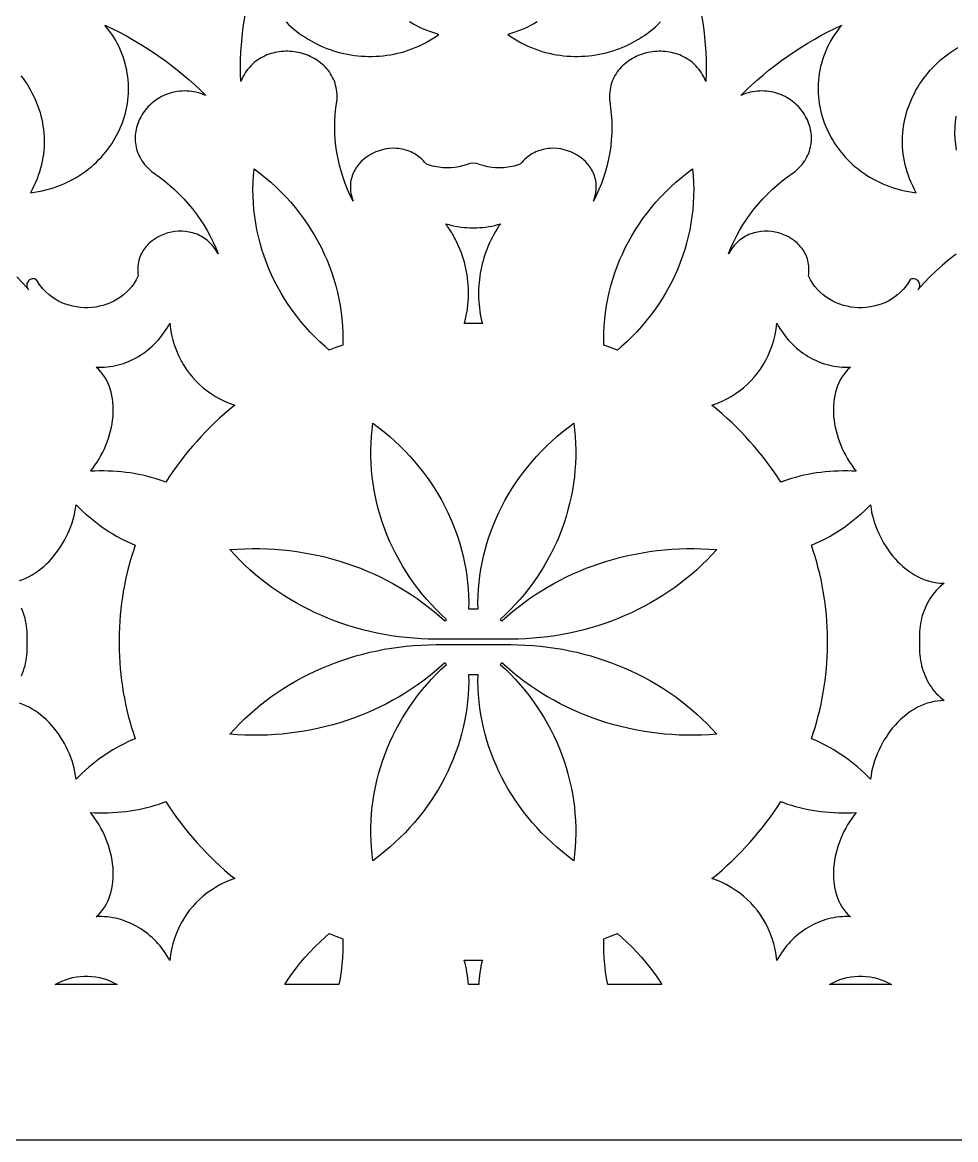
# Model space of a CAD drawing. Extents: x 2430 to 3430, y -1053 to 947.
# Drawn here: x 2784.1 to 3085.1, y -1052.5 to -692.3 of the extents above; entities that cross this region are included whole.
import ezdxf

# ---------------------------------------------------------------- set-up
doc = ezdxf.new("R2010")
doc.units = 0
doc.layers.add('LAYER_1', color=18, linetype='CONTINUOUS')

msp = doc.modelspace()

# ---------------------------------------------------------------- linework, layer by layer
at = {"layer": 'LAYER_1'}
for points in [[(2429.56, -1052.54), (3429.56, -1052.54), (3429.56, 947.46), (2429.56, 947.46)], [(2860.71, -740.92), (2862.51, -742.38), (2864.26, -743.88), (2865.95, -745.43), (2867.58, -747.02), (2869.15, -748.65), (2870.66, -750.33), (2872.12, -752.04), (2873.51, -753.79), (2874.84, -755.58), (2876.11, -757.4), (2877.31, -759.26), (2878.45, -761.15), (2879.53, -763.07), (2880.54, -765.02), (2881.49, -767), (2882.37, -769), (2883.18, -771.03), (2883.92, -773.08), (2884.6, -775.15), (2885.21, -777.25), (2885.75, -779.36), (2886.22, -781.49), (2886.61, -783.64), (2886.94, -785.8), (2887.19, -787.97), (2887.37, -790.15), (2887.47, -792.35), (2887.51, -794.55), (2887.47, -796.36), (2885.26, -797.15), (2883.08, -797.99), (2881.73, -796.84), (2880.04, -795.29), (2878.41, -793.7), (2876.84, -792.06), (2875.33, -790.39), (2873.87, -788.68), (2872.48, -786.92), (2871.15, -785.14), (2869.88, -783.31), (2868.68, -781.45), (2867.54, -779.57), (2866.46, -777.65), (2865.45, -775.7), (2864.5, -773.72), (2863.62, -771.72), (2862.81, -769.69), (2862.06, -767.64), (2861.39, -765.56), (2860.78, -763.47), (2860.24, -761.36), (2859.77, -759.23), (2859.38, -757.08), (2859.05, -754.92), (2858.8, -752.75), (2858.62, -750.56), (2858.52, -748.37), (2858.48, -746.16), (2858.53, -743.95), (2858.65, -741.74), (2858.85, -739.52)], [(3000.47, -741.74), (3000.59, -743.95), (3000.63, -746.16), (3000.6, -748.37), (3000.5, -750.56), (3000.32, -752.75), (3000.07, -754.92), (2999.74, -757.08), (2999.34, -759.23), (2998.88, -761.36), (2998.34, -763.47), (2997.73, -765.56), (2997.05, -767.64), (2996.31, -769.69), (2995.49, -771.72), (2994.61, -773.72), (2993.67, -775.7), (2992.66, -777.65), (2991.58, -779.57), (2990.44, -781.45), (2989.23, -783.31), (2987.97, -785.14), (2986.64, -786.92), (2985.24, -788.68), (2983.79, -790.39), (2982.28, -792.06), (2980.71, -793.7), (2979.07, -795.29), (2977.38, -796.84), (2976.03, -797.99), (2973.85, -797.15), (2971.65, -796.36), (2971.61, -794.55), (2971.64, -792.35), (2971.75, -790.15), (2971.93, -787.97), (2972.18, -785.8), (2972.51, -783.64), (2972.9, -781.49), (2973.37, -779.36), (2973.91, -777.25), (2974.52, -775.15), (2975.19, -773.08), (2975.94, -771.03), (2976.75, -769), (2977.63, -767), (2978.58, -765.02), (2979.59, -763.07), (2980.67, -761.15), (2981.81, -759.26), (2983.01, -757.4), (2984.28, -755.58), (2985.61, -753.79), (2987, -752.04), (2988.46, -750.33), (2989.97, -748.65), (2991.54, -747.02), (2993.17, -745.43), (2994.86, -743.88), (2996.61, -742.38), (2998.41, -740.92), (3000.27, -739.52)], [(2937.84, -757.96), (2937.27, -758.84), (2936.73, -759.74), (2936.21, -760.65), (2935.72, -761.57), (2935.25, -762.5), (2934.81, -763.43), (2934.39, -764.38), (2934, -765.33), (2933.64, -766.3), (2933.3, -767.26), (2932.99, -768.24), (2932.7, -769.22), (2932.44, -770.21), (2932.2, -771.2), (2931.99, -772.2), (2931.81, -773.2), (2931.65, -774.2), (2931.52, -775.21), (2931.41, -776.22), (2931.33, -777.24), (2931.28, -778.26), (2931.25, -779.27), (2931.25, -780.29), (2931.28, -781.31), (2931.34, -782.33), (2931.42, -783.35), (2931.52, -784.37), (2931.66, -785.39), (2931.82, -786.41), (2932.01, -787.42), (2932.23, -788.44), (2932.47, -789.45), (2930.63, -789.42), (2929.56, -789.42), (2928.48, -789.42), (2926.65, -789.45), (2926.79, -788.93), (2926.92, -788.41), (2927.05, -787.89), (2927.17, -787.37), (2927.28, -786.84), (2927.38, -786.32), (2927.48, -785.8), (2927.56, -785.28), (2927.64, -784.75), (2927.72, -784.23), (2927.78, -783.7), (2927.84, -783.18), (2927.89, -782.65), (2927.93, -782.13), (2927.96, -781.6), (2927.99, -781.07), (2928.01, -780.55), (2928.02, -780.02), (2928.02, -778.97), (2927.99, -777.92), (2927.93, -776.88), (2927.84, -775.83), (2927.73, -774.79), (2927.58, -773.75), (2927.4, -772.72), (2927.19, -771.69), (2926.96, -770.67), (2926.69, -769.65), (2926.4, -768.64), (2926.08, -767.64), (2925.72, -766.64), (2925.34, -765.66), (2924.94, -764.68), (2924.5, -763.71), (2924.03, -762.75), (2923.79, -762.27), (2923.54, -761.8), (2923.28, -761.33), (2923.02, -760.86), (2922.74, -760.4), (2922.47, -759.93), (2922.18, -759.47), (2921.89, -759.02), (2921.59, -758.57), (2921.28, -758.12), (2920.97, -757.67), (2920.65, -757.23), (2921.62, -757.51), (2922.59, -757.75), (2923.57, -757.97), (2924.55, -758.15), (2925.52, -758.3), (2926.5, -758.42), (2927.47, -758.5), (2928.44, -758.56), (2929.56, -758.56), (2930.68, -758.56), (2931.65, -758.5), (2932.62, -758.42), (2933.59, -758.3), (2934.57, -758.15), (2935.55, -757.97), (2936.52, -757.75), (2937.5, -757.51), (2938.47, -757.23)], [(2831.92, -791.18), (2832.26, -793), (2832.69, -794.76), (2833.2, -796.47), (2833.8, -798.11), (2834.48, -799.7), (2835.24, -801.23), (2836.07, -802.69), (2836.98, -804.09), (2837.95, -805.43), (2838.99, -806.7), (2840.09, -807.91), (2841.25, -809.05), (2842.47, -810.13), (2843.74, -811.13), (2845.07, -812.07), (2846.44, -812.93), (2847.85, -813.73), (2849.31, -814.45), (2850.81, -815.1), (2852.34, -815.67), (2852.59, -815.75), (2850.94, -817.11), (2849.33, -818.51), (2847.75, -819.93), (2846.2, -821.37), (2844.69, -822.85), (2843.21, -824.34), (2841.76, -825.86), (2840.36, -827.41), (2838.98, -828.98), (2837.64, -830.57), (2836.34, -832.18), (2835.07, -833.82), (2833.84, -835.48), (2832.65, -837.15), (2831.49, -838.85), (2830.37, -840.57), (2829.53, -840.25), (2828.24, -839.8), (2826.94, -839.39), (2825.62, -839), (2824.29, -838.65), (2822.95, -838.34), (2821.59, -838.05), (2820.22, -837.8), (2818.84, -837.58), (2817.45, -837.4), (2816.05, -837.24), (2814.64, -837.12), (2813.22, -837.03), (2811.79, -836.97), (2810.36, -836.94), (2808.93, -836.95), (2807.49, -836.98), (2806.05, -837.05), (2806.8, -836.1), (2807.53, -835.11), (2808.21, -834.1), (2808.86, -833.05), (2809.47, -831.99), (2810.04, -830.9), (2810.56, -829.79), (2811.05, -828.66), (2811.5, -827.52), (2811.9, -826.37), (2812.25, -825.21), (2812.57, -824.04), (2812.83, -822.87), (2813.05, -821.7), (2813.22, -820.53), (2813.35, -819.36), (2813.42, -818.21), (2813.44, -817.06), (2813.42, -815.92), (2813.34, -814.8), (2813.2, -813.69), (2813.01, -812.61), (2812.77, -811.55), (2812.47, -810.51), (2812.12, -809.5), (2811.7, -808.52), (2811.23, -807.58), (2810.7, -806.67), (2810.1, -805.8), (2809.45, -804.97), (2808.73, -804.18), (2807.95, -803.45), (2808.84, -803.48), (2809.73, -803.49), (2810.62, -803.45), (2811.5, -803.38), (2812.38, -803.28), (2813.26, -803.14), (2814.13, -802.97), (2815, -802.77), (2815.85, -802.53), (2816.7, -802.26), (2817.54, -801.96), (2818.37, -801.63), (2819.2, -801.27), (2820.01, -800.88), (2820.8, -800.46), (2821.59, -800.01), (2822.36, -799.53), (2823.11, -799.03), (2823.85, -798.5), (2824.58, -797.94), (2825.28, -797.35), (2825.97, -796.74), (2826.64, -796.1), (2827.29, -795.44), (2827.92, -794.75), (2828.53, -794.04), (2829.11, -793.31), (2829.68, -792.55), (2830.21, -791.77), (2830.73, -790.97), (2831.21, -790.15), (2831.67, -789.31)], [(3027.9, -790.15), (3028.39, -790.97), (3028.9, -791.77), (3029.44, -792.55), (3030, -793.31), (3030.59, -794.04), (3031.2, -794.75), (3031.83, -795.44), (3032.48, -796.1), (3033.14, -796.74), (3033.83, -797.35), (3034.54, -797.94), (3035.26, -798.5), (3036, -799.03), (3036.76, -799.53), (3037.53, -800.01), (3038.32, -800.46), (3039.11, -800.88), (3039.92, -801.27), (3040.74, -801.63), (3041.57, -801.96), (3042.42, -802.26), (3043.27, -802.53), (3044.12, -802.77), (3044.99, -802.97), (3045.86, -803.14), (3046.73, -803.28), (3047.61, -803.38), (3048.5, -803.45), (3049.39, -803.49), (3050.27, -803.48), (3051.16, -803.45), (3050.38, -804.18), (3049.67, -804.97), (3049.01, -805.8), (3048.42, -806.67), (3047.89, -807.58), (3047.42, -808.52), (3047, -809.5), (3046.65, -810.51), (3046.35, -811.55), (3046.1, -812.61), (3045.92, -813.69), (3045.78, -814.8), (3045.7, -815.92), (3045.67, -817.06), (3045.7, -818.21), (3045.77, -819.36), (3045.89, -820.53), (3046.06, -821.7), (3046.28, -822.87), (3046.55, -824.04), (3046.86, -825.21), (3047.22, -826.37), (3047.62, -827.52), (3048.07, -828.66), (3048.55, -829.79), (3049.08, -830.9), (3049.65, -831.99), (3050.26, -833.05), (3050.91, -834.1), (3051.59, -835.11), (3052.31, -836.1), (3053.07, -837.05), (3051.63, -836.98), (3050.19, -836.95), (3048.75, -836.94), (3047.32, -836.97), (3045.9, -837.03), (3044.48, -837.12), (3043.07, -837.24), (3041.67, -837.4), (3040.28, -837.58), (3038.9, -837.8), (3037.53, -838.05), (3036.17, -838.34), (3034.82, -838.65), (3033.49, -839), (3032.18, -839.39), (3030.88, -839.8), (3029.59, -840.25), (3028.74, -840.57), (3027.63, -838.85), (3026.47, -837.15), (3025.28, -835.48), (3024.05, -833.82), (3022.78, -832.18), (3021.48, -830.57), (3020.14, -828.98), (3018.76, -827.41), (3017.35, -825.86), (3015.91, -824.34), (3014.43, -822.85), (3012.92, -821.37), (3011.37, -819.93), (3009.79, -818.51), (3008.17, -817.11), (3006.53, -815.75), (3006.78, -815.67), (3008.31, -815.1), (3009.81, -814.45), (3011.27, -813.73), (3012.68, -812.93), (3014.05, -812.07), (3015.38, -811.13), (3016.65, -810.13), (3017.87, -809.05), (3019.03, -807.91), (3020.13, -806.7), (3021.17, -805.43), (3022.14, -804.09), (3023.05, -802.69), (3023.88, -801.23), (3024.64, -799.7), (3025.32, -798.11), (3025.91, -796.47), (3026.43, -794.76), (3026.86, -793), (3027.2, -791.18), (3027.44, -789.31)], [(2962.22, -823.66), (2962.41, -825.84), (2962.54, -828.01), (2962.59, -830.18), (2962.58, -832.36), (2962.5, -834.52), (2962.35, -836.69), (2962.14, -838.85), (2961.86, -841), (2961.52, -843.14), (2961.11, -845.27), (2960.63, -847.39), (2960.09, -849.49), (2959.49, -851.58), (2958.83, -853.65), (2958.1, -855.7), (2957.31, -857.74), (2956.45, -859.75), (2955.54, -861.74), (2954.56, -863.7), (2953.52, -865.64), (2952.42, -867.55), (2951.27, -869.43), (2950.05, -871.28), (2948.77, -873.1), (2947.43, -874.88), (2946.04, -876.63), (2944.59, -878.34), (2943.08, -880.02), (2941.51, -881.65), (2939.89, -883.24), (2938.21, -884.79), (2938.8, -885.31), (2940.49, -883.77), (2942.22, -882.29), (2944, -880.84), (2945.82, -879.45), (2947.68, -878.11), (2949.57, -876.82), (2951.51, -875.57), (2953.48, -874.38), (2955.48, -873.24), (2957.52, -872.15), (2959.59, -871.11), (2961.69, -870.13), (2963.82, -869.2), (2965.98, -868.32), (2968.16, -867.5), (2970.37, -866.73), (2972.6, -866.01), (2974.86, -865.36), (2977.14, -864.76), (2979.43, -864.21), (2981.75, -863.72), (2984.08, -863.3), (2986.43, -862.93), (2988.79, -862.61), (2991.17, -862.36), (2993.56, -862.17), (2995.96, -862.04), (2998.37, -861.96), (3000.78, -861.96), (3003.2, -862.01), (3005.63, -862.12), (3008.06, -862.3), (3006.53, -863.99), (3004.94, -865.64), (3003.31, -867.24), (3001.63, -868.79), (2999.91, -870.3), (2998.15, -871.75), (2996.34, -873.16), (2994.5, -874.52), (2992.61, -875.84), (2990.69, -877.1), (2988.74, -878.31), (2986.74, -879.47), (2984.72, -880.57), (2982.66, -881.63), (2980.57, -882.63), (2978.45, -883.58), (2976.31, -884.48), (2974.13, -885.33), (2971.93, -886.11), (2969.71, -886.85), (2967.46, -887.53), (2965.2, -888.15), (2962.91, -888.71), (2960.6, -889.22), (2958.27, -889.67), (2955.93, -890.06), (2953.58, -890.4), (2951.21, -890.67), (2948.82, -890.89), (2946.43, -891.05), (2944.03, -891.14), (2941.61, -891.17), (2941.62, -891.2), (2917.5, -891.2), (2917.5, -891.17), (2915.09, -891.14), (2912.69, -891.05), (2910.29, -890.89), (2907.91, -890.67), (2905.54, -890.4), (2903.18, -890.06), (2900.84, -889.67), (2898.52, -889.22), (2896.21, -888.71), (2893.92, -888.15), (2891.65, -887.53), (2889.41, -886.85), (2887.18, -886.11), (2884.99, -885.33), (2882.81, -884.48), (2880.67, -883.58), (2878.55, -882.63), (2876.46, -881.63), (2874.4, -880.57), (2872.37, -879.47), (2870.38, -878.31), (2868.42, -877.1), (2866.5, -875.84), (2864.62, -874.52), (2862.77, -873.16), (2860.97, -871.75), (2859.21, -870.3), (2857.49, -868.79), (2855.81, -867.24), (2854.18, -865.64), (2852.59, -863.99), (2851.06, -862.3), (2853.49, -862.12), (2855.91, -862.01), (2858.34, -861.96), (2860.75, -861.96), (2863.16, -862.04), (2865.56, -862.17), (2867.95, -862.36), (2870.32, -862.61), (2872.69, -862.93), (2875.04, -863.3), (2877.37, -863.72), (2879.68, -864.21), (2881.98, -864.76), (2884.26, -865.36), (2886.51, -866.01), (2888.75, -866.73), (2890.96, -867.5), (2893.14, -868.32), (2895.3, -869.2), (2897.43, -870.13), (2899.53, -871.11), (2901.6, -872.15), (2903.64, -873.24), (2905.64, -874.38), (2907.61, -875.57), (2909.55, -876.82), (2911.44, -878.11), (2913.3, -879.45), (2915.12, -880.84), (2916.9, -882.29), (2918.63, -883.77), (2920.32, -885.31), (2920.91, -884.79), (2919.23, -883.24), (2917.61, -881.65), (2916.04, -880.02), (2914.53, -878.34), (2913.08, -876.63), (2911.68, -874.88), (2910.35, -873.1), (2909.07, -871.28), (2907.85, -869.43), (2906.69, -867.55), (2905.6, -865.64), (2904.56, -863.7), (2903.58, -861.74), (2902.67, -859.75), (2901.81, -857.74), (2901.02, -855.7), (2900.29, -853.65), (2899.63, -851.58), (2899.02, -849.49), (2898.49, -847.39), (2898.01, -845.27), (2897.6, -843.14), (2897.26, -841), (2896.98, -838.85), (2896.76, -836.69), (2896.62, -834.52), (2896.54, -832.36), (2896.53, -830.18), (2896.58, -828.01), (2896.71, -825.84), (2896.9, -823.66), (2897.16, -821.5), (2899.02, -822.9), (2900.83, -824.36), (2902.59, -825.85), (2904.29, -827.38), (2905.94, -828.95), (2907.54, -830.55), (2909.08, -832.2), (2910.56, -833.87), (2911.99, -835.58), (2913.37, -837.32), (2914.68, -839.1), (2915.94, -840.9), (2917.14, -842.73), (2918.28, -844.59), (2919.36, -846.48), (2920.38, -848.39), (2921.34, -850.32), (2922.23, -852.28), (2923.07, -854.26), (2923.84, -856.26), (2924.55, -858.28), (2925.2, -860.31), (2925.78, -862.37), (2926.3, -864.44), (2926.75, -866.52), (2927.14, -868.62), (2927.46, -870.73), (2927.71, -872.85), (2927.9, -874.98), (2928.01, -877.12), (2928.06, -879.27), (2928.04, -881.42), (2929.56, -881.43), (2931.08, -881.42), (2931.06, -879.27), (2931.11, -877.12), (2931.22, -874.98), (2931.41, -872.85), (2931.66, -870.73), (2931.98, -868.62), (2932.37, -866.52), (2932.82, -864.44), (2933.33, -862.37), (2933.92, -860.31), (2934.56, -858.28), (2935.27, -856.26), (2936.05, -854.26), (2936.88, -852.28), (2937.78, -850.32), (2938.74, -848.39), (2939.76, -846.48), (2940.84, -844.59), (2941.98, -842.73), (2943.18, -840.9), (2944.44, -839.1), (2945.75, -837.32), (2947.12, -835.58), (2948.55, -833.87), (2950.04, -832.2), (2951.58, -830.55), (2953.18, -828.95), (2954.83, -827.38), (2956.53, -825.85), (2958.29, -824.36), (2960.1, -822.9), (2961.96, -821.5)], [(3057.82, -849.01), (3058.03, -850.18), (3058.29, -851.36), (3058.61, -852.52), (3058.96, -853.68), (3059.37, -854.83), (3059.81, -855.97), (3060.3, -857.09), (3060.83, -858.19), (3061.4, -859.27), (3062.01, -860.33), (3062.66, -861.37), (3063.34, -862.38), (3064.05, -863.36), (3064.8, -864.31), (3065.59, -865.22), (3066.4, -866.09), (3067.24, -866.93), (3068.11, -867.72), (3069.01, -868.47), (3069.93, -869.17), (3070.88, -869.83), (3071.85, -870.43), (3072.84, -870.98), (3073.85, -871.47), (3074.88, -871.9), (3075.93, -872.27), (3076.99, -872.58), (3078.07, -872.82), (3079.16, -872.99), (3080.27, -873.1), (3081.38, -873.12), (3080.72, -873.67), (3080.08, -874.24), (3079.46, -874.84), (3078.88, -875.46), (3078.32, -876.1), (3077.79, -876.77), (3077.3, -877.45), (3076.83, -878.15), (3076.39, -878.88), (3075.98, -879.62), (3075.59, -880.38), (3075.24, -881.15), (3074.92, -881.94), (3074.63, -882.74), (3074.37, -883.56), (3074.15, -884.39), (3073.95, -885.23), (3073.78, -886.08), (3073.65, -886.94), (3073.55, -887.81), (3073.48, -888.69), (3073.44, -889.57), (3073.43, -890.46), (3073.46, -892.06), (3073.43, -893.65), (3073.44, -894.54), (3073.48, -895.43), (3073.55, -896.31), (3073.65, -897.17), (3073.78, -898.04), (3073.95, -898.89), (3074.15, -899.73), (3074.37, -900.56), (3074.63, -901.37), (3074.92, -902.18), (3075.24, -902.97), (3075.59, -903.74), (3075.98, -904.5), (3076.39, -905.24), (3076.83, -905.96), (3077.3, -906.67), (3077.79, -907.35), (3078.32, -908.02), (3078.88, -908.66), (3079.46, -909.28), (3080.08, -909.87), (3080.72, -910.45), (3081.38, -910.99), (3080.27, -911.02), (3079.16, -911.12), (3078.07, -911.3), (3076.99, -911.54), (3075.93, -911.84), (3074.88, -912.22), (3073.85, -912.65), (3072.84, -913.14), (3071.85, -913.69), (3070.88, -914.29), (3069.93, -914.94), (3069.01, -915.65), (3068.11, -916.4), (3067.24, -917.19), (3066.4, -918.02), (3065.59, -918.9), (3064.8, -919.81), (3064.05, -920.76), (3063.34, -921.74), (3062.66, -922.75), (3062.01, -923.78), (3061.4, -924.84), (3060.83, -925.93), (3060.3, -927.03), (3059.81, -928.15), (3059.37, -929.29), (3058.96, -930.44), (3058.61, -931.59), (3058.29, -932.76), (3058.03, -933.93), (3057.82, -935.11), (3057.65, -936.28), (3056.67, -935.3), (3055.67, -934.34), (3054.64, -933.4), (3053.6, -932.48), (3052.54, -931.6), (3051.46, -930.74), (3050.36, -929.9), (3049.24, -929.1), (3048.11, -928.32), (3046.96, -927.58), (3045.8, -926.86), (3044.62, -926.17), (3043.42, -925.52), (3042.21, -924.9), (3040.99, -924.31), (3039.76, -923.76), (3038.59, -923.27), (3039.21, -921.44), (3039.79, -919.6), (3040.33, -917.75), (3040.83, -915.89), (3041.29, -914.02), (3041.71, -912.14), (3042.1, -910.24), (3042.44, -908.34), (3042.75, -906.43), (3043.02, -904.52), (3043.24, -902.59), (3043.43, -900.66), (3043.57, -898.72), (3043.67, -896.77), (3043.74, -894.82), (3043.76, -892.06), (3043.74, -889.3), (3043.67, -887.34), (3043.57, -885.4), (3043.43, -883.46), (3043.24, -881.53), (3043.02, -879.6), (3042.75, -877.68), (3042.44, -875.77), (3042.1, -873.87), (3041.71, -871.98), (3041.29, -870.1), (3040.83, -868.23), (3040.33, -866.37), (3039.79, -864.52), (3039.21, -862.68), (3038.59, -860.85), (3039.76, -860.36), (3040.99, -859.81), (3042.21, -859.22), (3043.42, -858.6), (3044.62, -857.94), (3045.8, -857.26), (3046.96, -856.54), (3048.11, -855.79), (3049.24, -855.02), (3050.36, -854.21), (3051.46, -853.38), (3052.54, -852.52), (3053.6, -851.63), (3054.64, -850.72), (3055.67, -849.78), (3056.67, -848.82), (3057.65, -847.83)], [(2941.61, -892.94), (2944.03, -892.98), (2946.43, -893.07), (2948.82, -893.23), (2951.21, -893.44), (2953.58, -893.72), (2955.93, -894.05), (2958.27, -894.45), (2960.6, -894.9), (2962.91, -895.4), (2965.2, -895.97), (2967.46, -896.59), (2969.71, -897.27), (2971.93, -898), (2974.13, -898.79), (2976.31, -899.64), (2978.45, -900.53), (2980.57, -901.48), (2982.66, -902.49), (2984.72, -903.54), (2986.74, -904.65), (2988.74, -905.81), (2990.69, -907.02), (2992.61, -908.28), (2994.5, -909.59), (2996.34, -910.95), (2998.15, -912.36), (2999.91, -913.82), (3001.63, -915.33), (3003.31, -916.88), (3004.94, -918.48), (3006.53, -920.13), (3008.06, -921.82), (3005.63, -922), (3003.2, -922.11), (3000.78, -922.16), (2998.37, -922.15), (2995.96, -922.08), (2993.56, -921.95), (2991.17, -921.76), (2988.79, -921.5), (2986.43, -921.19), (2984.08, -920.82), (2981.75, -920.39), (2979.43, -919.91), (2977.14, -919.36), (2974.86, -918.76), (2972.6, -918.1), (2970.37, -917.39), (2968.16, -916.62), (2965.98, -915.8), (2963.82, -914.92), (2961.69, -913.99), (2959.59, -913.01), (2957.52, -911.97), (2955.48, -910.88), (2953.48, -909.74), (2951.51, -908.55), (2949.57, -907.3), (2947.68, -906.01), (2945.82, -904.67), (2944, -903.27), (2942.22, -901.83), (2940.49, -900.34), (2938.8, -898.81), (2938.21, -899.32), (2939.89, -900.87), (2941.51, -902.47), (2943.08, -904.1), (2944.59, -905.77), (2946.04, -907.49), (2947.43, -909.24), (2948.77, -911.02), (2950.05, -912.84), (2951.27, -914.69), (2952.42, -916.57), (2953.52, -918.48), (2954.56, -920.42), (2955.54, -922.38), (2956.45, -924.37), (2957.31, -926.38), (2958.1, -928.42), (2958.83, -930.47), (2959.49, -932.54), (2960.09, -934.63), (2960.63, -936.73), (2961.11, -938.85), (2961.52, -940.98), (2961.86, -943.12), (2962.14, -945.27), (2962.35, -947.43), (2962.5, -949.59), (2962.58, -951.76), (2962.59, -953.93), (2962.54, -956.11), (2962.41, -958.28), (2962.22, -960.45), (2961.96, -962.62), (2960.1, -961.21), (2958.29, -959.76), (2956.53, -958.27), (2954.83, -956.74), (2953.18, -955.17), (2951.58, -953.56), (2950.04, -951.92), (2948.55, -950.25), (2947.12, -948.54), (2945.75, -946.79), (2944.44, -945.02), (2943.18, -943.22), (2941.98, -941.39), (2940.84, -939.53), (2939.76, -937.64), (2938.74, -935.73), (2937.78, -933.8), (2936.88, -931.84), (2936.05, -929.86), (2935.27, -927.86), (2934.56, -925.84), (2933.92, -923.81), (2933.33, -921.75), (2932.82, -919.68), (2932.37, -917.6), (2931.98, -915.5), (2931.66, -913.39), (2931.41, -911.27), (2931.22, -909.14), (2931.11, -907), (2931.06, -904.85), (2931.08, -902.7), (2929.56, -902.69), (2928.04, -902.7), (2928.06, -904.85), (2928.01, -907), (2927.9, -909.14), (2927.71, -911.27), (2927.46, -913.39), (2927.14, -915.5), (2926.75, -917.6), (2926.3, -919.68), (2925.78, -921.75), (2925.2, -923.81), (2924.55, -925.84), (2923.84, -927.86), (2923.07, -929.86), (2922.23, -931.84), (2921.34, -933.8), (2920.38, -935.73), (2919.36, -937.64), (2918.28, -939.53), (2917.14, -941.39), (2915.94, -943.22), (2914.68, -945.02), (2913.37, -946.79), (2911.99, -948.54), (2910.56, -950.25), (2909.08, -951.92), (2907.54, -953.56), (2905.94, -955.17), (2904.29, -956.74), (2902.59, -958.27), (2900.83, -959.76), (2899.02, -961.21), (2897.16, -962.62), (2896.9, -960.45), (2896.71, -958.28), (2896.58, -956.11), (2896.53, -953.93), (2896.54, -951.76), (2896.62, -949.59), (2896.76, -947.43), (2896.98, -945.27), (2897.26, -943.12), (2897.6, -940.98), (2898.01, -938.85), (2898.49, -936.73), (2899.02, -934.63), (2899.63, -932.54), (2900.29, -930.47), (2901.02, -928.42), (2901.81, -926.38), (2902.67, -924.37), (2903.58, -922.38), (2904.56, -920.42), (2905.6, -918.48), (2906.69, -916.57), (2907.85, -914.69), (2909.07, -912.84), (2910.35, -911.02), (2911.68, -909.24), (2913.08, -907.49), (2914.53, -905.77), (2916.04, -904.1), (2917.61, -902.47), (2919.23, -900.87), (2920.91, -899.32), (2920.32, -898.81), (2918.63, -900.34), (2916.9, -901.83), (2915.12, -903.27), (2913.3, -904.67), (2911.44, -906.01), (2909.55, -907.3), (2907.61, -908.55), (2905.64, -909.74), (2903.64, -910.88), (2901.6, -911.97), (2899.53, -913.01), (2897.43, -913.99), (2895.3, -914.92), (2893.14, -915.8), (2890.96, -916.62), (2888.75, -917.39), (2886.51, -918.1), (2884.26, -918.76), (2881.98, -919.36), (2879.68, -919.91), (2877.37, -920.39), (2875.04, -920.82), (2872.69, -921.19), (2870.32, -921.5), (2867.95, -921.76), (2865.56, -921.95), (2863.16, -922.08), (2860.75, -922.15), (2858.34, -922.16), (2855.91, -922.11), (2853.49, -922), (2851.06, -921.82), (2852.59, -920.13), (2854.18, -918.48), (2855.81, -916.88), (2857.49, -915.33), (2859.21, -913.82), (2860.97, -912.36), (2862.77, -910.95), (2864.62, -909.59), (2866.5, -908.28), (2868.42, -907.02), (2870.38, -905.81), (2872.37, -904.65), (2874.4, -903.54), (2876.46, -902.49), (2878.55, -901.48), (2880.67, -900.53), (2882.81, -899.64), (2884.99, -898.79), (2887.18, -898), (2889.41, -897.27), (2891.65, -896.59), (2893.92, -895.97), (2896.21, -895.4), (2898.52, -894.9), (2900.84, -894.45), (2903.18, -894.05), (2905.54, -893.72), (2907.91, -893.44), (2910.29, -893.23), (2912.69, -893.07), (2915.09, -892.98), (2917.5, -892.94), (2917.5, -892.92), (2941.62, -892.92)], [(2831.49, -945.27), (2832.65, -946.96), (2833.84, -948.64), (2835.07, -950.3), (2836.34, -951.93), (2837.64, -953.55), (2838.98, -955.14), (2840.36, -956.71), (2841.76, -958.25), (2843.21, -959.77), (2844.69, -961.27), (2846.2, -962.74), (2847.75, -964.19), (2849.33, -965.61), (2850.94, -967), (2852.59, -968.37), (2852.34, -968.45), (2850.81, -969.02), (2849.31, -969.67), (2847.85, -970.39), (2846.44, -971.19), (2845.07, -972.05), (2843.74, -972.99), (2842.47, -973.99), (2841.25, -975.07), (2840.09, -976.21), (2838.99, -977.42), (2837.95, -978.69), (2836.98, -980.03), (2836.07, -981.43), (2835.24, -982.89), (2834.48, -984.42), (2833.8, -986), (2833.2, -987.65), (2832.69, -989.35), (2832.26, -991.11), (2831.92, -992.93), (2831.67, -994.81), (2831.21, -993.97), (2830.73, -993.14), (2830.21, -992.34), (2829.68, -991.56), (2829.11, -990.81), (2828.53, -990.08), (2827.92, -989.36), (2827.29, -988.68), (2826.64, -988.02), (2825.97, -987.38), (2825.28, -986.77), (2824.58, -986.18), (2823.85, -985.62), (2823.11, -985.09), (2822.36, -984.58), (2821.59, -984.11), (2820.8, -983.66), (2820.01, -983.24), (2819.2, -982.85), (2818.37, -982.48), (2817.54, -982.15), (2816.7, -981.85), (2815.85, -981.59), (2815, -981.35), (2814.13, -981.15), (2813.26, -980.98), (2812.38, -980.84), (2811.5, -980.73), (2810.62, -980.67), (2809.73, -980.63), (2808.84, -980.63), (2807.95, -980.67), (2808.73, -979.93), (2809.45, -979.15), (2810.1, -978.32), (2810.7, -977.45), (2811.23, -976.54), (2811.7, -975.6), (2812.12, -974.62), (2812.47, -973.61), (2812.77, -972.57), (2813.01, -971.51), (2813.2, -970.43), (2813.34, -969.32), (2813.42, -968.2), (2813.44, -967.06), (2813.42, -965.91), (2813.35, -964.75), (2813.22, -963.59), (2813.05, -962.42), (2812.83, -961.25), (2812.57, -960.08), (2812.25, -958.91), (2811.9, -957.75), (2811.5, -956.6), (2811.05, -955.46), (2810.56, -954.33), (2810.04, -953.22), (2809.47, -952.13), (2808.86, -951.06), (2808.21, -950.02), (2807.53, -949.01), (2806.8, -948.02), (2806.05, -947.07), (2807.49, -947.14), (2808.93, -947.17), (2810.36, -947.18), (2811.79, -947.15), (2813.22, -947.09), (2814.64, -947), (2816.05, -946.88), (2817.45, -946.72), (2818.84, -946.54), (2820.22, -946.32), (2821.59, -946.06), (2822.95, -945.78), (2824.29, -945.46), (2825.62, -945.11), (2826.94, -944.73), (2828.24, -944.32), (2829.53, -943.87), (2830.37, -943.55)], [(3029.59, -943.87), (3030.88, -944.32), (3032.18, -944.73), (3033.49, -945.11), (3034.82, -945.46), (3036.17, -945.78), (3037.53, -946.06), (3038.9, -946.32), (3040.28, -946.54), (3041.67, -946.72), (3043.07, -946.88), (3044.48, -947), (3045.9, -947.09), (3047.32, -947.15), (3048.75, -947.18), (3050.19, -947.17), (3051.63, -947.14), (3053.07, -947.07), (3052.31, -948.02), (3051.59, -949.01), (3050.91, -950.02), (3050.26, -951.06), (3049.65, -952.13), (3049.08, -953.22), (3048.55, -954.33), (3048.07, -955.46), (3047.62, -956.6), (3047.22, -957.75), (3046.86, -958.91), (3046.55, -960.08), (3046.28, -961.25), (3046.06, -962.42), (3045.89, -963.59), (3045.77, -964.75), (3045.7, -965.91), (3045.67, -967.06), (3045.7, -968.2), (3045.78, -969.32), (3045.92, -970.43), (3046.1, -971.51), (3046.35, -972.57), (3046.65, -973.61), (3047, -974.62), (3047.42, -975.6), (3047.89, -976.54), (3048.42, -977.45), (3049.01, -978.32), (3049.67, -979.15), (3050.38, -979.93), (3051.16, -980.67), (3050.27, -980.63), (3049.39, -980.63), (3048.5, -980.67), (3047.61, -980.73), (3046.73, -980.84), (3045.86, -980.98), (3044.99, -981.15), (3044.12, -981.35), (3043.27, -981.59), (3042.42, -981.85), (3041.57, -982.15), (3040.74, -982.48), (3039.92, -982.85), (3039.11, -983.24), (3038.32, -983.66), (3037.53, -984.11), (3036.76, -984.58), (3036, -985.09), (3035.26, -985.62), (3034.54, -986.18), (3033.83, -986.77), (3033.14, -987.38), (3032.48, -988.02), (3031.83, -988.68), (3031.2, -989.36), (3030.59, -990.08), (3030, -990.81), (3029.44, -991.56), (3028.9, -992.34), (3028.39, -993.14), (3027.9, -993.97), (3027.44, -994.81), (3027.2, -992.93), (3026.86, -991.11), (3026.43, -989.35), (3025.91, -987.65), (3025.32, -986), (3024.64, -984.42), (3023.88, -982.89), (3023.05, -981.43), (3022.14, -980.03), (3021.17, -978.69), (3020.13, -977.42), (3019.03, -976.21), (3017.87, -975.07), (3016.65, -973.99), (3015.38, -972.99), (3014.05, -972.05), (3012.68, -971.19), (3011.27, -970.39), (3009.81, -969.67), (3008.31, -969.02), (3006.78, -968.45), (3006.53, -968.37), (3008.17, -967), (3009.79, -965.61), (3011.37, -964.19), (3012.92, -962.74), (3014.43, -961.27), (3015.91, -959.77), (3017.35, -958.25), (3018.76, -956.71), (3020.14, -955.14), (3021.48, -953.55), (3022.78, -951.93), (3024.05, -950.3), (3025.28, -948.64), (3026.47, -946.96), (3027.63, -945.27), (3028.74, -943.55)], [(2885.26, -986.97), (2887.47, -987.75), (2887.51, -989.57), (2887.47, -991.77), (2887.37, -993.96), (2887.19, -996.15), (2886.94, -998.32), (2886.61, -1000.48), (2886.23, -1002.53), (2868.76, -1002.53), (2869.88, -1000.81), (2871.15, -998.98), (2872.48, -997.19), (2873.87, -995.44), (2875.33, -993.73), (2876.84, -992.05), (2878.41, -990.42), (2880.04, -988.83), (2881.73, -987.28), (2883.08, -986.12)], [(2977.38, -987.28), (2979.07, -988.83), (2980.71, -990.42), (2982.28, -992.05), (2983.79, -993.73), (2985.24, -995.44), (2986.64, -997.19), (2987.97, -998.98), (2989.23, -1000.81), (2990.36, -1002.53), (2972.89, -1002.53), (2972.51, -1000.48), (2972.18, -998.32), (2971.93, -996.15), (2971.75, -993.96), (2971.64, -991.77), (2971.61, -989.57), (2971.65, -987.75), (2973.85, -986.97), (2976.03, -986.12)], [(2932.47, -994.67), (2932.23, -995.65), (2932.02, -996.63), (2931.84, -997.61), (2931.68, -998.59), (2931.55, -999.58), (2931.44, -1000.56), (2931.35, -1001.55), (2931.3, -1002.53), (2927.96, -1002.53), (2927.89, -1001.55), (2927.79, -1000.56), (2927.67, -999.57), (2927.52, -998.59), (2927.34, -997.61), (2927.14, -996.63), (2926.91, -995.65), (2926.65, -994.67), (2928.48, -994.69), (2929.56, -994.69), (2930.63, -994.69)], [(2806.56, -999.89), (2807.79, -1000.04), (2809, -1000.27), (2810.2, -1000.57), (2811.38, -1000.94), (2812.53, -1001.4), (2813.64, -1001.93), (2814.73, -1002.53), (2814.74, -1002.53), (2794.74, -1002.53), (2795.75, -1001.96), (2796.87, -1001.43), (2798.02, -1000.97), (2799.2, -1000.58), (2800.4, -1000.28), (2801.62, -1000.05), (2802.85, -999.89), (2804.08, -999.81), (2805.32, -999.81)], [(3055.04, -999.81), (3056.27, -999.89), (3057.5, -1000.05), (3058.72, -1000.28), (3059.92, -1000.58), (3061.1, -1000.97), (3062.25, -1001.43), (3063.37, -1001.96), (3064.38, -1002.53), (3044.38, -1002.53), (3044.39, -1002.53), (3045.47, -1001.93), (3046.59, -1001.4), (3047.74, -1000.94), (3048.92, -1000.57), (3050.12, -1000.27), (3051.33, -1000.04), (3052.56, -999.89), (3053.8, -999.81)]]:
    msp.add_lwpolyline(points, close=True, dxfattribs=at)
for points in [[(3003.18, -690.07), (3003.56, -692.42), (3003.88, -694.77), (3004.15, -697.13), (3004.36, -699.5), (3004.51, -701.87), (3004.61, -704.24), (3004.65, -706.62), (3004.63, -709), (3004.55, -711.38), (3004.23, -710.63), (3003.89, -709.92), (3003.51, -709.23), (3003.11, -708.58), (3002.69, -707.96), (3002.25, -707.37), (3001.78, -706.81), (3001.29, -706.28), (3000.78, -705.77), (3000.25, -705.3), (2999.7, -704.86), (2999.14, -704.45), (2998.56, -704.07), (2997.97, -703.71), (2997.36, -703.39), (2996.74, -703.09), (2996.11, -702.82), (2995.46, -702.58), (2994.81, -702.37), (2994.15, -702.19), (2993.49, -702.03), (2992.82, -701.9), (2992.14, -701.79), (2991.46, -701.72), (2990.77, -701.66), (2990.09, -701.64), (2989.4, -701.64), (2988.72, -701.67), (2988.03, -701.72), (2987.35, -701.8), (2986.68, -701.9), (2986, -702.03), (2985.34, -702.18), (2984.68, -702.36), (2984.03, -702.56), (2983.39, -702.78), (2982.75, -703.03), (2982.13, -703.3), (2981.53, -703.6), (2980.93, -703.92), (2980.35, -704.26), (2979.79, -704.62), (2979.24, -705), (2978.71, -705.41), (2978.2, -705.84), (2977.71, -706.29), (2977.24, -706.77), (2976.8, -707.26), (2976.37, -707.77), (2975.97, -708.31), (2975.6, -708.87), (2975.25, -709.44), (2974.93, -710.04), (2974.64, -710.65), (2974.38, -711.29), (2974.15, -711.94), (2973.95, -712.62), (2973.79, -713.31), (2973.66, -714.02), (2973.56, -714.75), (2973.5, -715.5), (2973.48, -716.27), (2973.5, -717.05), (2973.56, -717.86), (2973.85, -719.91), (2974.07, -721.97), (2974.19, -724.04), (2974.24, -726.1), (2974.2, -728.16), (2974.07, -730.21), (2973.86, -732.26), (2973.57, -734.3), (2973.2, -736.32), (2972.74, -738.33), (2972.2, -740.33), (2971.58, -742.31), (2970.88, -744.26), (2970.09, -746.2), (2969.23, -748.11), (2968.29, -749.99), (2968.52, -749.35), (2968.72, -748.72), (2968.89, -748.1), (2969.02, -747.48), (2969.11, -746.87), (2969.18, -746.27), (2969.21, -745.68), (2969.21, -745.09), (2969.19, -744.51), (2969.13, -743.94), (2969.04, -743.39), (2968.93, -742.84), (2968.79, -742.3), (2968.62, -741.77), (2968.43, -741.25), (2968.21, -740.75), (2967.97, -740.25), (2967.71, -739.77), (2967.42, -739.3), (2967.11, -738.85), (2966.44, -737.98), (2965.69, -737.16), (2964.87, -736.41), (2963.99, -735.72), (2963.05, -735.1), (2962.06, -734.55), (2961.03, -734.08), (2959.96, -733.68), (2958.86, -733.36), (2957.74, -733.12), (2956.6, -732.97), (2955.44, -732.92), (2954.29, -732.95), (2953.71, -733), (2953.13, -733.08), (2952.56, -733.18), (2951.98, -733.31), (2951.41, -733.47), (2950.85, -733.65), (2950.29, -733.85), (2949.74, -734.09), (2949.19, -734.35), (2948.65, -734.64), (2948.12, -734.96), (2947.6, -735.3), (2947.09, -735.68), (2946.59, -736.08), (2946.1, -736.52), (2945.62, -736.98), (2945.16, -737.48), (2944.71, -738.01), (2944.03, -738.24), (2943.36, -738.45), (2942.69, -738.63), (2942.02, -738.79), (2941.35, -738.92), (2940.68, -739.03), (2939.36, -739.17), (2938.05, -739.23), (2936.75, -739.19), (2935.48, -739.06), (2934.23, -738.86), (2933.01, -738.57), (2931.82, -738.21), (2930.66, -737.77), (2929.56, -737.72), (2928.46, -737.77), (2927.3, -738.21), (2926.11, -738.57), (2924.89, -738.86), (2923.64, -739.06), (2922.37, -739.19), (2921.07, -739.23), (2919.76, -739.17), (2918.43, -739.03), (2917.77, -738.92), (2917.1, -738.79), (2916.43, -738.63), (2915.76, -738.45), (2915.08, -738.24), (2914.41, -738.01), (2913.96, -737.48), (2913.5, -736.98), (2913.02, -736.52), (2912.53, -736.08), (2912.03, -735.68), (2911.52, -735.3), (2911, -734.96), (2910.47, -734.64), (2909.93, -734.35), (2909.38, -734.09), (2908.83, -733.85), (2908.27, -733.65), (2907.7, -733.47), (2907.14, -733.31), (2906.56, -733.18), (2905.99, -733.08), (2905.41, -733), (2904.83, -732.95), (2903.67, -732.92), (2902.52, -732.97), (2901.38, -733.12), (2900.26, -733.36), (2899.16, -733.68), (2898.09, -734.08), (2897.06, -734.55), (2896.07, -735.1), (2895.13, -735.72), (2894.25, -736.41), (2893.43, -737.16), (2892.68, -737.98), (2892, -738.85), (2891.7, -739.3), (2891.41, -739.77), (2891.15, -740.25), (2890.91, -740.75), (2890.69, -741.25), (2890.5, -741.77), (2890.33, -742.3), (2890.19, -742.84), (2890.08, -743.39), (2889.99, -743.94), (2889.93, -744.51), (2889.9, -745.09), (2889.91, -745.68), (2889.94, -746.27), (2890, -746.87), (2890.1, -747.48), (2890.23, -748.1), (2890.4, -748.72), (2890.59, -749.35), (2890.83, -749.99), (2889.89, -748.11), (2889.02, -746.2), (2888.24, -744.26), (2887.54, -742.31), (2886.92, -740.33), (2886.38, -738.33), (2885.92, -736.32), (2885.55, -734.3), (2885.26, -732.26), (2885.05, -730.21), (2884.92, -728.16), (2884.88, -726.1), (2884.92, -724.04), (2885.05, -721.97), (2885.26, -719.91), (2885.56, -717.86), (2885.62, -717.05), (2885.63, -716.27), (2885.61, -715.5), (2885.55, -714.75), (2885.46, -714.02), (2885.33, -713.31), (2885.16, -712.62), (2884.97, -711.94), (2884.74, -711.29), (2884.48, -710.65), (2884.19, -710.04), (2883.87, -709.44), (2883.52, -708.87), (2883.15, -708.31), (2882.75, -707.77), (2882.32, -707.26), (2881.88, -706.77), (2881.41, -706.29), (2880.92, -705.84), (2880.41, -705.41), (2879.88, -705), (2879.33, -704.62), (2878.77, -704.26), (2878.19, -703.92), (2877.59, -703.6), (2876.98, -703.3), (2876.36, -703.03), (2875.73, -702.78), (2875.09, -702.56), (2874.44, -702.36), (2873.78, -702.18), (2873.11, -702.03), (2872.44, -701.9), (2871.76, -701.8), (2871.08, -701.72), (2870.4, -701.67), (2869.71, -701.64), (2869.03, -701.64), (2868.34, -701.66), (2867.66, -701.72), (2866.98, -701.79), (2866.3, -701.9), (2865.63, -702.03), (2864.96, -702.19), (2864.3, -702.37), (2863.65, -702.58), (2863.01, -702.82), (2862.38, -703.09), (2861.76, -703.39), (2861.15, -703.71), (2860.56, -704.07), (2859.98, -704.45), (2859.42, -704.86), (2858.87, -705.3), (2858.34, -705.77), (2857.83, -706.28), (2857.34, -706.81), (2856.87, -707.37), (2856.43, -707.96), (2856, -708.58), (2855.61, -709.23), (2855.23, -709.92), (2854.89, -710.63), (2854.57, -711.38), (2854.49, -709), (2854.47, -706.62), (2854.51, -704.24), (2854.61, -701.87), (2854.76, -699.5), (2854.97, -697.13), (2855.23, -694.77), (2855.56, -692.42), (2855.93, -690.07)], [(2783.66, -709.52), (2784.35, -710.42), (2785, -711.34), (2785.63, -712.28), (2786.22, -713.23), (2786.78, -714.2), (2787.32, -715.19), (2787.82, -716.19), (2788.28, -717.21), (2788.71, -718.24), (2789.11, -719.28), (2789.48, -720.33), (2789.81, -721.4), (2790.1, -722.48), (2790.36, -723.56), (2790.59, -724.65), (2790.77, -725.76), (2790.92, -726.87), (2791.03, -727.98), (2791.11, -729.11), (2791.14, -730.23), (2791.14, -731.37), (2791.1, -732.5), (2791.01, -733.64), (2790.89, -734.78), (2790.72, -735.92), (2790.51, -737.07), (2790.26, -738.21), (2789.97, -739.35), (2789.64, -740.49), (2789.26, -741.63), (2788.84, -742.77), (2788.37, -743.9), (2787.86, -745.03), (2787.3, -746.15), (2786.69, -747.26), (2787.99, -747.08), (2789.26, -746.87), (2790.51, -746.61), (2791.73, -746.32), (2792.94, -745.99), (2794.12, -745.63), (2795.28, -745.24), (2796.41, -744.81), (2797.52, -744.35), (2798.61, -743.85), (2799.67, -743.33), (2800.7, -742.77), (2801.71, -742.19), (2802.7, -741.58), (2803.66, -740.94), (2804.59, -740.27), (2805.49, -739.58), (2806.37, -738.86), (2807.22, -738.12), (2808.04, -737.36), (2808.83, -736.57), (2809.6, -735.76), (2810.33, -734.93), (2811.04, -734.08), (2811.71, -733.22), (2812.36, -732.33), (2812.97, -731.42), (2813.55, -730.5), (2814.1, -729.56), (2814.62, -728.61), (2815.11, -727.65), (2815.57, -726.67), (2815.99, -725.67), (2816.38, -724.67), (2816.73, -723.65), (2817.05, -722.63), (2817.34, -721.59), (2817.59, -720.55), (2817.81, -719.5), (2817.99, -718.44), (2818.14, -717.38), (2818.25, -716.31), (2818.32, -715.23), (2818.35, -714.16), (2818.35, -713.08), (2818.31, -712), (2818.24, -710.91), (2818.12, -709.83), (2817.97, -708.75), (2817.77, -707.67), (2817.54, -706.59), (2817.27, -705.52), (2816.95, -704.44), (2816.6, -703.38), (2816.2, -702.32), (2815.77, -701.26), (2815.29, -700.22), (2814.77, -699.18), (2814.21, -698.15), (2813.6, -697.13), (2812.95, -696.12), (2812.26, -695.12), (2811.52, -694.13), (2810.74, -693.16), (2813.02, -694.26), (2815.27, -695.4), (2817.49, -696.58), (2819.68, -697.81), (2821.84, -699.09), (2823.97, -700.41), (2826.06, -701.77), (2828.12, -703.17), (2830.15, -704.62), (2832.14, -706.11), (2834.09, -707.64), (2836.01, -709.21), (2837.9, -710.82), (2839.74, -712.47), (2841.55, -714.16), (2843.31, -715.89), (2842.52, -715.57), (2841.72, -715.29), (2840.94, -715.06), (2840.16, -714.86), (2839.39, -714.7), (2838.62, -714.58), (2837.86, -714.49), (2837.11, -714.44), (2836.37, -714.42), (2835.63, -714.44), (2834.91, -714.49), (2834.2, -714.57), (2833.5, -714.68), (2832.81, -714.82), (2832.13, -714.99), (2831.47, -715.19), (2830.82, -715.42), (2830.18, -715.67), (2829.56, -715.95), (2828.95, -716.26), (2828.36, -716.59), (2827.79, -716.94), (2827.23, -717.31), (2826.69, -717.7), (2826.17, -718.12), (2825.67, -718.55), (2825.19, -719), (2824.72, -719.48), (2824.28, -719.96), (2823.86, -720.47), (2823.46, -720.98), (2823.09, -721.52), (2822.73, -722.06), (2822.4, -722.62), (2822.1, -723.19), (2821.82, -723.77), (2821.56, -724.37), (2821.33, -724.97), (2821.13, -725.57), (2820.95, -726.19), (2820.8, -726.81), (2820.68, -727.44), (2820.59, -728.07), (2820.53, -728.71), (2820.5, -729.35), (2820.5, -729.99), (2820.53, -730.63), (2820.59, -731.27), (2820.69, -731.91), (2820.81, -732.55), (2820.97, -733.19), (2821.17, -733.83), (2821.4, -734.46), (2821.67, -735.08), (2821.97, -735.7), (2822.31, -736.32), (2822.68, -736.92), (2823.1, -737.52), (2823.55, -738.11), (2824.04, -738.68), (2824.57, -739.25), (2825.14, -739.8), (2825.75, -740.35), (2826.41, -740.87), (2828.19, -742.13), (2829.91, -743.44), (2831.58, -744.81), (2833.19, -746.24), (2834.73, -747.71), (2836.21, -749.24), (2837.63, -750.82), (2838.98, -752.45), (2840.27, -754.13), (2841.48, -755.84), (2842.63, -757.61), (2843.7, -759.41), (2844.7, -761.25), (2845.63, -763.13), (2846.48, -765.04), (2847.25, -766.99), (2846.93, -766.39), (2846.59, -765.81), (2846.23, -765.27), (2845.85, -764.74), (2845.45, -764.25), (2845.04, -763.78), (2844.61, -763.34), (2844.16, -762.93), (2843.7, -762.54), (2843.22, -762.18), (2842.73, -761.84), (2842.23, -761.53), (2841.72, -761.24), (2841.2, -760.98), (2840.67, -760.74), (2840.13, -760.53), (2839.58, -760.34), (2839.03, -760.17), (2838.47, -760.03), (2837.91, -759.91), (2836.77, -759.74), (2835.62, -759.66), (2834.46, -759.67), (2833.32, -759.77), (2832.18, -759.95), (2831.06, -760.21), (2829.97, -760.56), (2828.91, -760.98), (2827.89, -761.48), (2826.92, -762.06), (2826, -762.7), (2825.14, -763.42), (2824.74, -763.81), (2824.35, -764.21), (2823.99, -764.63), (2823.64, -765.06), (2823.31, -765.52), (2823.01, -765.98), (2822.72, -766.47), (2822.46, -766.97), (2822.23, -767.48), (2822.02, -768.01), (2821.83, -768.55), (2821.67, -769.11), (2821.54, -769.69), (2821.44, -770.28), (2821.36, -770.88), (2821.32, -771.49), (2821.31, -772.12), (2821.33, -772.76), (2821.38, -773.42), (2821.46, -774.08), (2821.17, -774.69), (2820.85, -775.28), (2820.52, -775.85), (2820.17, -776.41), (2819.8, -776.94), (2819.41, -777.46), (2818.58, -778.43), (2817.7, -779.33), (2816.76, -780.16), (2815.77, -780.91), (2814.73, -781.59), (2813.64, -782.19), (2812.53, -782.72), (2811.38, -783.17), (2810.2, -783.55), (2809, -783.85), (2807.79, -784.08), (2806.56, -784.23), (2805.32, -784.3), (2804.08, -784.3), (2802.85, -784.23), (2801.62, -784.07), (2800.4, -783.84), (2799.2, -783.54), (2798.02, -783.15), (2796.87, -782.69), (2795.75, -782.15), (2794.66, -781.54), (2793.62, -780.85), (2792.62, -780.08), (2791.68, -779.23), (2790.79, -778.31), (2789.96, -777.3), (2789.57, -776.77), (2789.2, -776.22), (2788.84, -775.65), (2788.51, -775.06), (2788.1, -774.97), (2787.7, -774.95), (2787.32, -774.99), (2786.97, -775.09), (2786.65, -775.24), (2786.36, -775.43), (2786.11, -775.67), (2785.89, -775.93), (2785.72, -776.22), (2785.61, -776.53), (2785.54, -776.86), (2785.53, -777.2), (2785.58, -777.53), (2785.7, -777.86), (2785.89, -778.19), (2786.15, -778.49), (2784.27, -776.41), (2782.31, -774.39)], [(2869.2, -692.17), (2870, -692.96), (2870.82, -693.72), (2871.67, -694.46), (2872.54, -695.17), (2873.44, -695.85), (2874.35, -696.5), (2875.29, -697.13), (2876.24, -697.73), (2877.22, -698.3), (2878.21, -698.84), (2879.22, -699.35), (2880.25, -699.83), (2881.29, -700.28), (2882.34, -700.7), (2883.41, -701.1), (2884.49, -701.46), (2885.59, -701.78), (2886.69, -702.08), (2887.81, -702.35), (2888.93, -702.58), (2890.06, -702.78), (2891.2, -702.95), (2892.35, -703.08), (2893.5, -703.18), (2894.65, -703.25), (2895.81, -703.28), (2896.97, -703.28), (2898.14, -703.24), (2899.3, -703.17), (2900.47, -703.06), (2901.63, -702.92), (2902.8, -702.74), (2903.96, -702.52), (2905.11, -702.27), (2906.27, -701.98), (2907.42, -701.65), (2908.56, -701.28), (2909.69, -700.87), (2910.82, -700.43), (2911.94, -699.95), (2913.05, -699.42), (2914.14, -698.86), (2915.23, -698.26), (2916.3, -697.62), (2917.37, -696.93), (2918.41, -696.21), (2917.13, -695.82), (2915.88, -695.39), (2914.66, -694.94), (2913.47, -694.45), (2912.3, -693.93), (2911.17, -693.37), (2910.06, -692.79), (2908.98, -692.18)], [(2950.14, -692.18), (2949.06, -692.79), (2947.95, -693.37), (2946.81, -693.93), (2945.65, -694.45), (2944.46, -694.94), (2943.23, -695.39), (2941.98, -695.82), (2940.71, -696.21), (2941.75, -696.93), (2942.81, -697.62), (2943.89, -698.26), (2944.97, -698.86), (2946.07, -699.42), (2947.18, -699.95), (2948.3, -700.43), (2949.43, -700.87), (2950.56, -701.28), (2951.7, -701.65), (2952.85, -701.98), (2954, -702.27), (2955.16, -702.52), (2956.32, -702.74), (2957.48, -702.92), (2958.65, -703.06), (2959.81, -703.17), (2960.98, -703.24), (2962.14, -703.28), (2963.31, -703.28), (2964.47, -703.25), (2965.62, -703.18), (2966.77, -703.08), (2967.92, -702.95), (2969.06, -702.78), (2970.19, -702.58), (2971.31, -702.35), (2972.43, -702.08), (2973.53, -701.78), (2974.62, -701.46), (2975.71, -701.1), (2976.78, -700.7), (2977.83, -700.28), (2978.87, -699.83), (2979.9, -699.35), (2980.91, -698.84), (2981.9, -698.3), (2982.87, -697.73), (2983.83, -697.13), (2984.77, -696.5), (2985.68, -695.85), (2986.57, -695.17), (2987.45, -694.46), (2988.29, -693.72), (2989.12, -692.96), (2989.92, -692.17)], [(3085.24, -767.01), (3083.04, -768.75), (3080.9, -770.56), (3078.82, -772.44), (3076.81, -774.39), (3074.85, -776.41), (3072.96, -778.49), (3073.23, -778.19), (3073.42, -777.86), (3073.53, -777.53), (3073.59, -777.2), (3073.58, -776.86), (3073.51, -776.53), (3073.39, -776.22), (3073.22, -775.93), (3073.01, -775.67), (3072.76, -775.43), (3072.47, -775.24), (3072.14, -775.09), (3071.79, -774.99), (3071.42, -774.95), (3071.02, -774.97), (3070.61, -775.06), (3070.28, -775.65), (3069.92, -776.22), (3069.55, -776.77), (3069.16, -777.3), (3068.33, -778.31), (3067.44, -779.23), (3066.49, -780.08), (3065.5, -780.85), (3064.46, -781.54), (3063.37, -782.15), (3062.25, -782.69), (3061.1, -783.15), (3059.92, -783.54), (3058.72, -783.84), (3057.5, -784.07), (3056.27, -784.23), (3055.04, -784.3), (3053.8, -784.3), (3052.56, -784.23), (3051.33, -784.08), (3050.12, -783.85), (3048.92, -783.55), (3047.74, -783.17), (3046.59, -782.72), (3045.47, -782.19), (3044.39, -781.59), (3043.35, -780.91), (3042.36, -780.16), (3041.42, -779.33), (3040.53, -778.43), (3039.71, -777.46), (3039.32, -776.94), (3038.95, -776.41), (3038.6, -775.85), (3038.27, -775.28), (3037.95, -774.69), (3037.66, -774.08), (3037.74, -773.42), (3037.79, -772.76), (3037.81, -772.12), (3037.8, -771.49), (3037.76, -770.88), (3037.68, -770.28), (3037.58, -769.69), (3037.45, -769.11), (3037.29, -768.55), (3037.1, -768.01), (3036.89, -767.48), (3036.65, -766.97), (3036.39, -766.47), (3036.11, -765.98), (3035.8, -765.52), (3035.48, -765.06), (3035.13, -764.63), (3034.76, -764.21), (3034.38, -763.81), (3033.97, -763.42), (3033.12, -762.7), (3032.2, -762.06), (3031.23, -761.48), (3030.21, -760.98), (3029.15, -760.56), (3028.06, -760.21), (3026.94, -759.95), (3025.8, -759.77), (3024.65, -759.67), (3023.5, -759.66), (3022.35, -759.74), (3021.21, -759.91), (3020.65, -760.03), (3020.09, -760.17), (3019.53, -760.34), (3018.99, -760.53), (3018.45, -760.74), (3017.92, -760.98), (3017.39, -761.24), (3016.88, -761.53), (3016.38, -761.84), (3015.9, -762.18), (3015.42, -762.54), (3014.96, -762.93), (3014.51, -763.34), (3014.08, -763.78), (3013.66, -764.25), (3013.27, -764.74), (3012.89, -765.27), (3012.53, -765.81), (3012.19, -766.39), (3011.87, -766.99), (3012.64, -765.04), (3013.49, -763.13), (3014.42, -761.25), (3015.42, -759.41), (3016.49, -757.61), (3017.64, -755.84), (3018.85, -754.13), (3020.14, -752.45), (3021.49, -750.82), (3022.91, -749.24), (3024.39, -747.71), (3025.93, -746.24), (3027.54, -744.81), (3029.2, -743.44), (3030.93, -742.13), (3032.71, -740.87), (3033.37, -740.35), (3033.98, -739.8), (3034.55, -739.25), (3035.08, -738.68), (3035.57, -738.11), (3036.02, -737.52), (3036.43, -736.92), (3036.81, -736.32), (3037.15, -735.7), (3037.45, -735.08), (3037.72, -734.46), (3037.95, -733.83), (3038.14, -733.19), (3038.3, -732.55), (3038.43, -731.91), (3038.53, -731.27), (3038.59, -730.63), (3038.62, -729.99), (3038.62, -729.35), (3038.59, -728.71), (3038.53, -728.07), (3038.44, -727.44), (3038.32, -726.81), (3038.17, -726.19), (3037.99, -725.57), (3037.79, -724.97), (3037.56, -724.37), (3037.3, -723.77), (3037.02, -723.19), (3036.72, -722.62), (3036.39, -722.06), (3036.03, -721.52), (3035.66, -720.98), (3035.26, -720.47), (3034.84, -719.96), (3034.39, -719.48), (3033.93, -719), (3033.45, -718.55), (3032.95, -718.12), (3032.42, -717.7), (3031.89, -717.31), (3031.33, -716.94), (3030.75, -716.59), (3030.16, -716.26), (3029.56, -715.95), (3028.94, -715.67), (3028.3, -715.42), (3027.65, -715.19), (3026.99, -714.99), (3026.31, -714.82), (3025.62, -714.68), (3024.92, -714.57), (3024.21, -714.49), (3023.48, -714.44), (3022.75, -714.42), (3022.01, -714.44), (3021.26, -714.49), (3020.5, -714.58), (3019.73, -714.7), (3018.96, -714.86), (3018.18, -715.06), (3017.39, -715.29), (3016.6, -715.57), (3015.81, -715.89), (3017.57, -714.16), (3019.38, -712.47), (3021.22, -710.82), (3023.1, -709.21), (3025.02, -707.64), (3026.98, -706.11), (3028.97, -704.62), (3031, -703.17), (3033.06, -701.77), (3035.15, -700.41), (3037.28, -699.09), (3039.44, -697.81), (3041.63, -696.58), (3043.85, -695.4), (3046.1, -694.26), (3048.38, -693.16), (3047.6, -694.13), (3046.86, -695.12), (3046.17, -696.12), (3045.52, -697.13), (3044.91, -698.15), (3044.35, -699.18), (3043.83, -700.22), (3043.35, -701.26), (3042.92, -702.32), (3042.52, -703.38), (3042.17, -704.44), (3041.85, -705.52), (3041.58, -706.59), (3041.35, -707.67), (3041.15, -708.75), (3041, -709.83), (3040.88, -710.91), (3040.81, -712), (3040.77, -713.08), (3040.76, -714.16), (3040.8, -715.23), (3040.87, -716.31), (3040.98, -717.38), (3041.13, -718.44), (3041.31, -719.5), (3041.53, -720.55), (3041.78, -721.59), (3042.06, -722.63), (3042.39, -723.65), (3042.74, -724.67), (3043.13, -725.67), (3043.55, -726.67), (3044.01, -727.65), (3044.49, -728.61), (3045.01, -729.56), (3045.57, -730.5), (3046.15, -731.42), (3046.76, -732.33), (3047.41, -733.22), (3048.08, -734.08), (3048.79, -734.93), (3049.52, -735.76), (3050.28, -736.57), (3051.08, -737.36), (3051.9, -738.12), (3052.75, -738.86), (3053.63, -739.58), (3054.53, -740.27), (3055.46, -740.94), (3056.42, -741.58), (3057.4, -742.19), (3058.41, -742.77), (3059.45, -743.33), (3060.51, -743.85), (3061.6, -744.35), (3062.71, -744.81), (3063.84, -745.24), (3065, -745.63), (3066.18, -745.99), (3067.38, -746.32), (3068.61, -746.61), (3069.86, -746.87), (3071.13, -747.08), (3072.42, -747.26), (3071.82, -746.15), (3071.26, -745.03), (3070.75, -743.9), (3070.28, -742.77), (3069.86, -741.63), (3069.48, -740.49), (3069.15, -739.35), (3068.85, -738.21), (3068.6, -737.07), (3068.4, -735.92), (3068.23, -734.78), (3068.11, -733.64), (3068.02, -732.5), (3067.98, -731.37), (3067.97, -730.23), (3068.01, -729.11), (3068.08, -727.98), (3068.2, -726.87), (3068.34, -725.76), (3068.53, -724.65), (3068.75, -723.56), (3069.01, -722.48), (3069.31, -721.4), (3069.64, -720.33), (3070, -719.28), (3070.4, -718.24), (3070.84, -717.21), (3071.3, -716.19), (3071.8, -715.19), (3072.33, -714.2), (3072.9, -713.23), (3073.49, -712.28), (3074.12, -711.34), (3074.77, -710.42), (3075.46, -709.52), (3076.17, -708.64), (3076.91, -707.77), (3077.68, -706.93), (3078.48, -706.11), (3079.31, -705.32), (3080.16, -704.54), (3081.04, -703.79), (3081.95, -703.07), (3082.88, -702.37), (3083.84, -701.69), (3084.82, -701.04), (3085.82, -700.42)], [(3085.16, -722.58), (3084.94, -724.38), (3084.82, -726.2), (3084.79, -728.03), (3084.86, -729.86), (3085.02, -731.69), (3085.29, -733.52)], [(2783.19, -872.27), (2784.24, -871.9), (2785.27, -871.47), (2786.28, -870.98), (2787.27, -870.43), (2788.24, -869.83), (2789.19, -869.17), (2790.11, -868.47), (2791.01, -867.72), (2791.88, -866.93), (2792.72, -866.09), (2793.53, -865.22), (2794.31, -864.31), (2795.06, -863.36), (2795.78, -862.38), (2796.46, -861.37), (2797.11, -860.33), (2797.72, -859.27), (2798.29, -858.19), (2798.82, -857.09), (2799.31, -855.97), (2799.75, -854.83), (2800.16, -853.68), (2800.51, -852.52), (2800.82, -851.36), (2801.09, -850.18), (2801.3, -849.01), (2801.46, -847.83), (2802.45, -848.82), (2803.45, -849.78), (2804.47, -850.72), (2805.52, -851.63), (2806.58, -852.52), (2807.66, -853.38), (2808.76, -854.21), (2809.87, -855.02), (2811.01, -855.79), (2812.16, -856.54), (2813.32, -857.26), (2814.5, -857.94), (2815.7, -858.6), (2816.91, -859.22), (2818.13, -859.81), (2819.36, -860.36), (2820.52, -860.85), (2819.91, -862.68), (2819.33, -864.52), (2818.79, -866.37), (2818.29, -868.23), (2817.83, -870.1), (2817.4, -871.98), (2817.02, -873.87), (2816.67, -875.77), (2816.37, -877.68), (2816.1, -879.6), (2815.88, -881.53), (2815.69, -883.46), (2815.55, -885.4), (2815.44, -887.34), (2815.38, -889.3), (2815.36, -892.06), (2815.38, -894.82), (2815.44, -896.77), (2815.55, -898.72), (2815.69, -900.66), (2815.88, -902.59), (2816.1, -904.52), (2816.37, -906.43), (2816.67, -908.34), (2817.02, -910.24), (2817.4, -912.14), (2817.83, -914.02), (2818.29, -915.89), (2818.79, -917.75), (2819.33, -919.6), (2819.91, -921.44), (2820.52, -923.27), (2819.36, -923.76), (2818.13, -924.31), (2816.91, -924.9), (2815.7, -925.52), (2814.5, -926.17), (2813.32, -926.86), (2812.16, -927.58), (2811.01, -928.32), (2809.87, -929.1), (2808.76, -929.9), (2807.66, -930.74), (2806.58, -931.6), (2805.52, -932.48), (2804.47, -933.4), (2803.45, -934.34), (2802.45, -935.3), (2801.46, -936.28), (2801.3, -935.11), (2801.09, -933.93), (2800.82, -932.76), (2800.51, -931.59), (2800.16, -930.44), (2799.75, -929.29), (2799.31, -928.15), (2798.82, -927.03), (2798.29, -925.93), (2797.72, -924.84), (2797.11, -923.78), (2796.46, -922.75), (2795.78, -921.74), (2795.06, -920.76), (2794.31, -919.81), (2793.53, -918.9), (2792.72, -918.02), (2791.88, -917.19), (2791.01, -916.4), (2790.11, -915.65), (2789.19, -914.94), (2788.24, -914.29), (2787.27, -913.69), (2786.28, -913.14), (2785.27, -912.65), (2784.24, -912.22), (2783.19, -911.84)], [(2783.87, -902.97), (2784.19, -902.18), (2784.49, -901.37), (2784.74, -900.56), (2784.97, -899.73), (2785.17, -898.89), (2785.34, -898.04), (2785.47, -897.17), (2785.57, -896.31), (2785.64, -895.43), (2785.68, -894.54), (2785.68, -893.65), (2785.66, -892.06), (2785.68, -890.46), (2785.68, -889.57), (2785.64, -888.69), (2785.57, -887.81), (2785.47, -886.94), (2785.34, -886.08), (2785.17, -885.23), (2784.97, -884.39), (2784.74, -883.56), (2784.49, -882.74), (2784.19, -881.94), (2783.87, -881.15)]]:
    msp.add_lwpolyline(points, dxfattribs=at)

doc.saveas('drawing.dxf')
